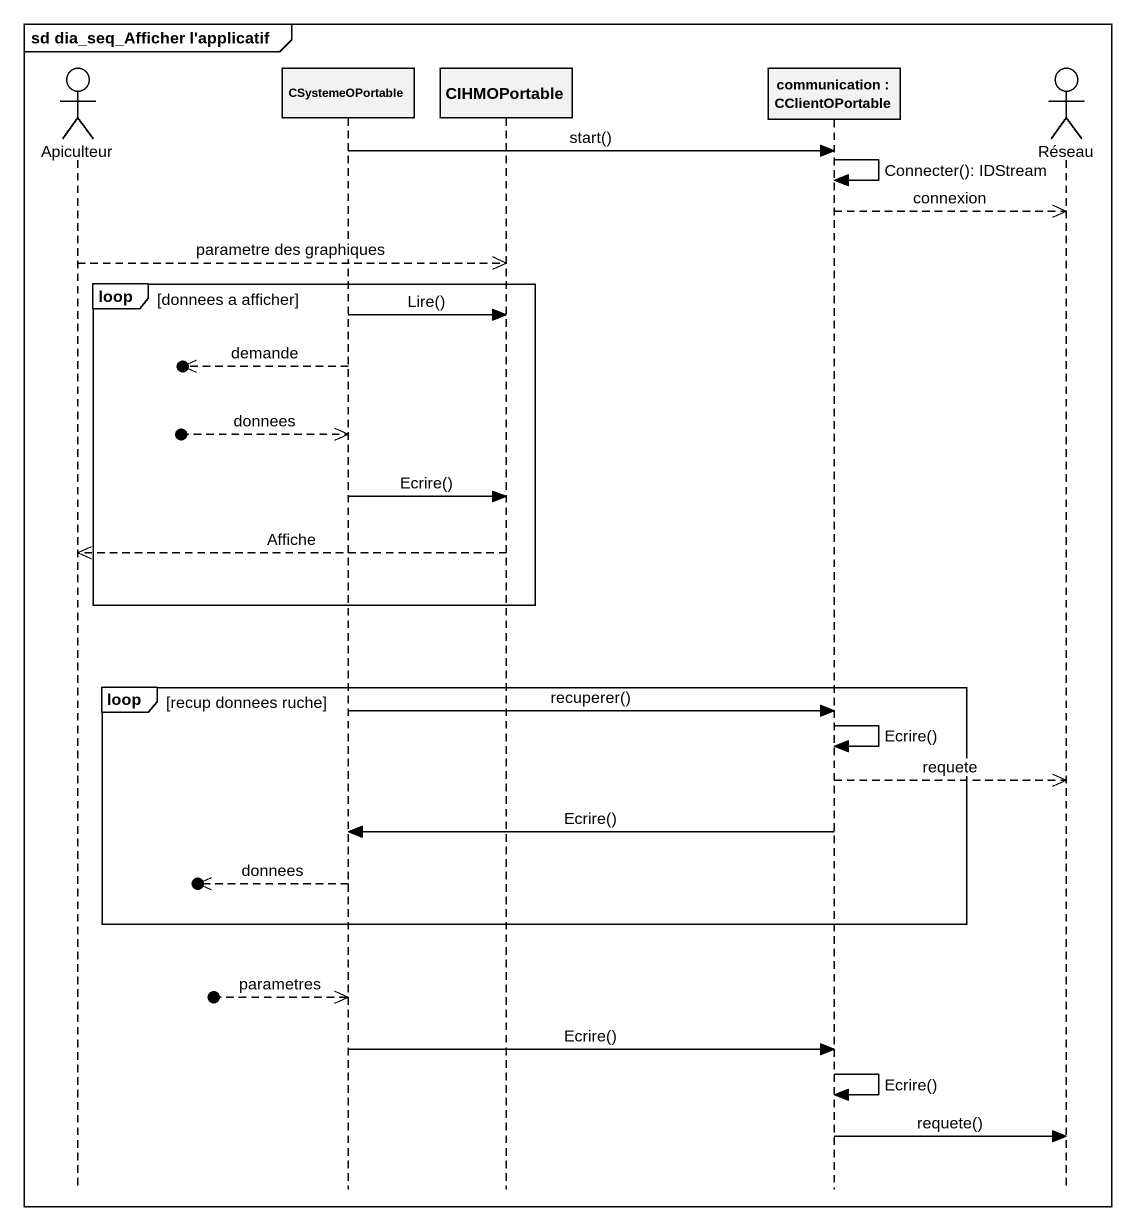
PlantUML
@startuml
mainframe sd dia_seq_Afficher l'applicatif
hide footbox
actor Apiculteur
participant CSystemeOPortable
participant CIHMOPortable
participant "communication : CClientOPortable" as communication
actor Réseau

CSystemeOPortable -> communication : start()
communication -> communication : Connecter(): IDStream
communication -->> Réseau : connexion
Apiculteur -->> CIHMOPortable : parametre des graphiques
loop donnees a afficher
  CSystemeOPortable -> CIHMOPortable : Lire()
  [o<<-- CSystemeOPortable : demande
  [o-->> CSystemeOPortable : donnees
  CSystemeOPortable -> CIHMOPortable : Ecrire()
  CIHMOPortable -->> Apiculteur : Affiche
end
loop recup donnees ruche
  CSystemeOPortable -> communication : recuperer()
  communication -> communication : Ecrire()
  communication -->> Réseau : requete
  communication -> CSystemeOPortable : Ecrire()
  [o<<-- CSystemeOPortable : donnees
end
[o-->> CSystemeOPortable : parametres
CSystemeOPortable -> communication : Ecrire()
communication -> communication : Ecrire()
communication -> Réseau : requete()
@enduml
